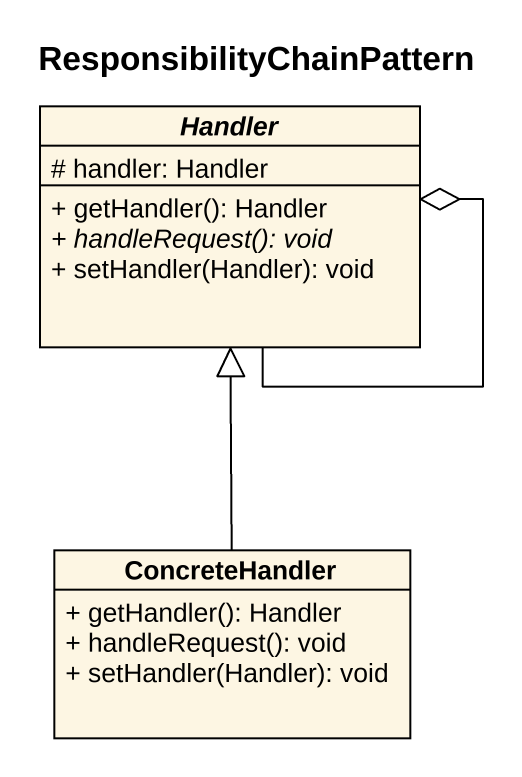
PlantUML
@startuml
title ResponsibilityChainPattern
hide circle
hide empty members
skinparam classAttributeIconSize 0
abstract class Handler {
  # handler: Handler
  + getHandler(): Handler
  {abstract} + handleRequest(): void
  + setHandler(Handler): void
}
class ConcreteHandler {
  + getHandler(): Handler
  + handleRequest(): void
  + setHandler(Handler): void
}
Handler --o Handler
ConcreteHandler -up-|> Handler
@enduml
